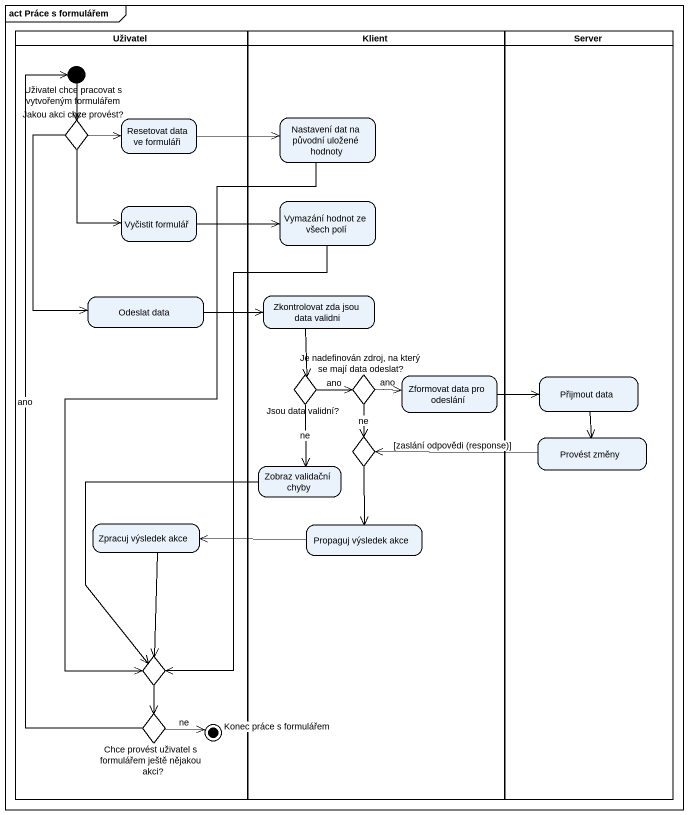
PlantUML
@startuml
mainframe act Práce s formulářem
hide empty description
state Uživatel <<partition>> {
  state "Uživatel chce pracovat s vytvořeným formulářem" as Uživatel_chce_pracovat_s <<start>>
  state "Jakou akci chce provést?" as Jakou_akci_chce_provést <<choice>>
  state "Resetovat data ve formuláři" as Resetovat_data_ve_formuláři
  state "Vyčistit formulář" as Vyčistit_formulář
  state "Odeslat data" as Odeslat_data
  state "Zpracuj výsledek akce" as Zpracuj_výsledek_akce
  state choice2 <<choice>>
  state "Chce provést uživatel s formulářem ještě nějakou akci?" as Chce_provést_uživatel_s <<choice>>
  state "Konec práce s formulářem" as Konec_práce_s_formulářem <<end>>
}
state Klient <<partition>> {
  state "Nastavení dat na původní uložené hodnoty" as Nastavení_dat_na_původní
  state "Vymazání hodnot ze všech polí" as Vymazání_hodnot_ze_všech
  state "Zkontrolovat zda jsou data validni" as Zkontrolovat_zda_jsou_data
  state "Jsou data validní?" as Jsou_data_validní <<choice>>
  state "Je nadefinován zdroj, na který se mají data odeslat?" as Je_nadefinován_zdroj_na <<choice>>
  state "Zformovat data pro odeslání" as Zformovat_data_pro_odeslání
  state choice1 <<choice>>
  state "Zobraz validační chyby" as Zobraz_validační_chyby
  state "Propaguj výsledek akce" as Propaguj_výsledek_akce
}
state Server <<partition>> {
  state "Přijmout data" as Přijmout_data
  state "Provést změny" as Provést_změny
}
Uživatel_chce_pracovat_s --> Jakou_akci_chce_provést
Jakou_akci_chce_provést -right-> Resetovat_data_ve_formuláři
Jakou_akci_chce_provést --> Vyčistit_formulář
Jakou_akci_chce_provést --> Odeslat_data
Resetovat_data_ve_formuláři -right-> Nastavení_dat_na_původní
Nastavení_dat_na_původní --> choice2
Vyčistit_formulář -right-> Vymazání_hodnot_ze_všech
Vymazání_hodnot_ze_všech --> choice2
Odeslat_data -right-> Zkontrolovat_zda_jsou_data
Zkontrolovat_zda_jsou_data --> Jsou_data_validní
Jsou_data_validní -right-> Je_nadefinován_zdroj_na : ano
Jsou_data_validní --> Zobraz_validační_chyby : ne
Je_nadefinován_zdroj_na -right-> Zformovat_data_pro_odeslání : ano
Je_nadefinován_zdroj_na --> choice1 : ne
Zformovat_data_pro_odeslání -right-> Přijmout_data
Přijmout_data --> Provést_změny
choice1 --> Propaguj_výsledek_akce
Provést_změny -left-> choice1 : [zaslání odpovědi (response)]
Zobraz_validační_chyby --> choice2
Zpracuj_výsledek_akce --> choice2
Propaguj_výsledek_akce -left-> Zpracuj_výsledek_akce
choice2 --> Chce_provést_uživatel_s
Chce_provést_uživatel_s -up-> Uživatel_chce_pracovat_s : ano
Chce_provést_uživatel_s -right-> Konec_práce_s_formulářem : ne
@enduml
